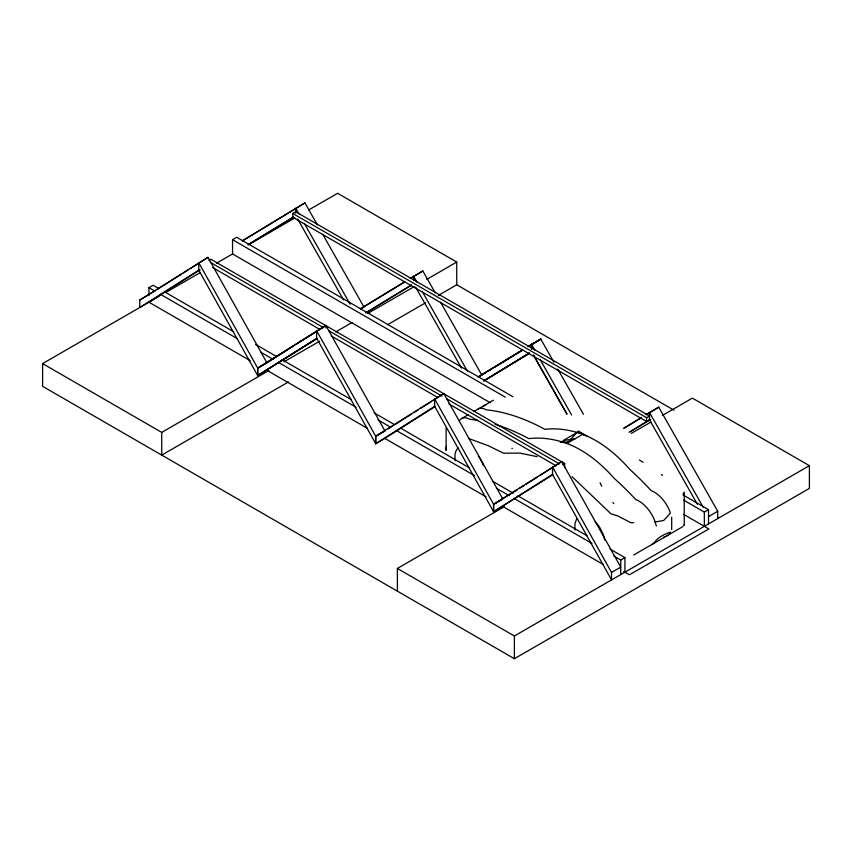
<?xml version="1.0" encoding="UTF-8"?>
<svg xmlns="http://www.w3.org/2000/svg" width="852" height="852" viewBox="0 0 852 852"><rect width="100%" height="100%" fill="white"/><g stroke="black" fill="none" stroke-linecap="round" stroke-linejoin="round"><path stroke-width="1.28" d="M485.576 405.137L485.789 404.593L482.871 406.66M446.31 446.288L446.118 450.399L446.118 428.023M578.646 431.836L578.348 432.837L575.483 432.007A164.021 94.412 60.1 0 0 544.886 429.355A233.054 134.147 60.1 0 0 486.268 409.844A16.38 9.425 60.1 0 0 478.1 409.024M576.644 518.943L574.898 523.778L575.025 530.019M682.995 494.171L684.252 492.126L684.252 525.492L683.645 525.12M567.24 443.125L578.348 431.048L587.039 436.096A108.385 62.388 60.1 0 1 629.639 469.239A247.25 142.327 60.1 0 1 651.184 490.624A25.933 14.931 60.1 0 1 669.544 510.572L670.386 513.138L663.676 520.487L655.06 521.988M317.061 338.595L257.751 375.657L257.751 368.192L198.75 262.682L198.75 270.137L139.749 307.529L139.749 300.064L207.963 257.357L266.964 362.877L257.634 368.128L257.634 375.594L316.944 338.532M155.639 290.511L139.749 300.064M157.865 289.105L181.242 274.291M183.468 272.885L187.919 270.063M190.156 268.646L207.963 257.357M200.167 269.764L148.962 302.204L250.222 360.673M257.634 368.128L325.847 325.421L384.966 431.005L375.753 436.33L375.753 443.785L316.635 338.201L316.635 330.746L375.753 436.33M257.751 368.192L325.965 325.496L325.965 327.977M266.846 362.814L287.007 350.183M289.116 348.702L293.684 345.944M296.911 343.761L325.965 325.496M257.634 375.594L316.752 338.276M384.966 438.471L375.636 443.722L375.636 436.256L443.86 393.549L502.861 499.07M388.192 428.822L392.644 426M394.87 424.594L411.569 414.008M413.795 412.602L418.247 409.78M420.483 408.364L431.613 401.313M433.838 399.907L443.86 393.549M375.636 443.722L434.648 406.329L434.648 398.874L493.649 504.384L493.649 511.85L502.861 506.525M434.946 406.66L384.859 438.397L486.119 496.865M552.841 474.724L493.532 511.786L493.532 504.32L561.745 461.614L620.746 567.134L611.534 572.448L611.534 579.914L552.533 474.394L552.533 466.939L611.534 572.448M517.217 489.836L493.532 504.32M519.443 488.42L523.895 485.597M526.121 484.192L537.25 477.131M539.476 475.725L561.745 461.614M493.532 511.786L552.533 474.394M242.405 240.754L304.952 202.914L317.402 224.896M304.952 202.914L242.49 240.892M248.081 244.609L293.461 216.93M248.22 244.833L293.599 217.154M360.289 308.818L404.551 281.831M410.217 278.37L422.837 270.979L435.297 292.96M404.679 282.055L360.375 308.957M412.624 277.209L422.837 270.979M365.966 312.673L411.356 284.994M366.104 312.897L411.495 285.218M478.185 376.882L522.436 349.895M528.112 346.434L540.722 339.043L553.949 362.238M522.553 349.959L478.302 376.946L480.571 375.689M528.24 346.647L540.722 339.043M486.375 372.324L481.838 375.093L440.537 302.215M488.643 370.94L492.051 368.863M494.32 367.478L522.691 350.183M529.497 346.029L540.839 339.107L531.627 344.432L531.51 349.235M483.861 380.737L529.241 353.058M483.968 380.801L529.358 353.122M483.989 380.95L529.497 353.346M623.419 428.407L641.577 417.331M646.114 414.562L658.734 407.171L717.735 511.285L717.735 518.602M624.686 427.928L640.576 418.247M646.253 414.786L658.734 407.171M629.096 432.262L649.522 419.802L649.522 412.485L703.273 507.345M630.363 431.783L650.79 419.333M148.962 295.601L148.962 287.667L153.147 285.26L158.898 288.572M490.305 402.762L232.553 253.949L232.553 239.7L236.728 237.282L512.904 396.723M208.942 260.403L210.913 259.264L564.695 463.52L564.695 467.375M292.779 213.479L295.729 211.775L649.522 416.021L646.572 417.725L292.779 213.479L292.779 217.249L646.572 421.506L649.522 419.802L697.373 504.256M662.419 415.414L692.378 398.118L809.4 465.671L809.4 488.388L514.384 658.713L42.6 386.329L42.6 363.612L158.994 296.421M165.799 292.481L200.476 272.47M216.44 263.247L232.745 253.832M248.88 244.524L294.973 217.91M308.807 209.922L337.616 193.287L456.747 262.075L456.747 284.781L673.996 410.206M360.492 309.02L363.953 307.029L322.652 234.151M42.6 363.612L161.731 432.39L268.902 370.524M283.886 361.866L319.606 341.247M335.741 331.929L351.876 322.62M368.011 313.302L414.104 286.687M426.777 279.371L456.747 262.075M288.498 381.92L161.731 455.106L161.731 432.39M387.596 324.697L425.627 302.748M438.301 295.431L456.747 284.781M375.636 436.256L384.859 430.942M478.387 377.085L480.688 375.753M461.763 418.46L468.249 414.711M473.648 411.591L493.414 400.184M582.725 434.318L578.348 431.794L563.002 440.644L575.004 438.78M495.055 424.371A233.054 134.957 59.9 0 1 528.815 438.642A164.021 94.977 59.9 0 1 559.583 441.187L566.868 443.477L582.715 434.328L587.039 436.096M493.649 504.384L501.711 499.73M562.725 464.659L564.695 463.52M397.373 591.15L397.373 568.444L504.544 506.567M631.311 433.38L650.896 422.07M613.845 556.068L620.746 560.052L624.931 557.634L624.931 572.182M683.623 500.124L704.338 512.073L708.523 509.666L708.523 523.916M633.75 554.961L650.694 545.173A25.933 15.016 59.9 0 0 654.219 542.617C657.904 537.41 664.304 534.066 670.386 532.17L669.544 533.767A25.933 14.931 60.1 0 1 663.9 536.877M651.578 544.662L665.156 536.824M666.04 536.313L682.995 526.525M708.523 516.6L717.735 511.285M397.373 568.444L514.384 635.997L809.4 465.671M568.497 441.624L565.409 442.497L563.076 441.719M560.254 442.454L562.469 442.007M511.85 448.429L512.393 448.322M563.96 441.794L567.24 443.093M633.75 522.606L631.087 522.819L617.732 515.918L610.98 513.841L572.043 476.641M537.197 456.661L519.837 453.094L503.564 453.221L488.494 445.798L468.675 438.524M578.423 432.859L582.715 434.328M683.208 495.044L708.523 509.666M232.553 239.7L505.268 397.149M683.549 514.331L708.864 528.943L629.458 574.791L623.696 571.468M210.263 262.299L323.206 327.498M328.968 330.832L441.9 396.031M446.512 398.693L559.444 463.893M212.574 267.485L319.745 329.362M331.268 336.007L437.289 397.224M448.812 403.88L555.983 465.746M164.649 291.895L233.693 331.758M255.557 344.378L276.272 356.338M282.023 359.661L351.067 399.524M374.081 412.815L394.785 424.765M400.546 428.087L469.58 467.95M492.594 481.242L513.309 493.202M517.909 495.853L586.953 535.716M609.968 549.007L624.931 557.634M148.962 287.667L154.713 290.99M160.464 294.313L237.559 338.83M260.574 352.11L273.236 359.416M278.987 362.739L356.083 407.256M377.947 419.876L390.61 427.182M396.361 430.505L474.607 475.682M496.471 488.302L509.134 495.608M513.735 498.271L591.98 543.448M266.335 369.97L367.595 428.439M502.222 506.163L603.482 564.631M578.348 431.794L584.877 435.585M643.132 462.306L639.415 460.037M661.418 474.521L662.6 475.384M612.95 502.499L613.728 503.607M601.736 486.204L600.064 482.764M557.772 369.118L583.45 414.296M534.907 350.215L531.51 344.357L531.627 349.299M540.03 359.395L571.617 414.988M533.597 355.209L567.027 414.21L533.48 355.146M416.905 282.076L413.625 276.293L413.625 279.957M422.145 291.331L467.386 371.152M415.595 287.081L461.486 368.064M299.009 214.022L295.729 208.239L295.729 213.106M304.26 223.277L350.151 304.249M297.699 219.017L343.59 300M434.648 406.329L493.649 511.85M198.75 270.137L257.751 375.657M656.381 526.035L654.219 519.422A25.933 15.016 59.9 0 0 635.752 499.538A247.25 143.179 59.9 0 0 614.068 478.217A108.385 62.76 59.9 0 0 566.868 443.477M604.707 539.976L603.184 534.236L599.776 527.516A21.47 12.397 60 0 0 595.165 521.722M455.117 460.804L454.979 454.553A21.428 12.375 60 0 1 458.216 448.014M704.338 512.073L704.338 526.334M671.696 517.196L671.696 529.646M646.572 417.725L646.572 421.506M620.746 560.052L620.746 574.589M514.384 635.997L514.384 658.713M478.409 456.203A21.428 12.375 60 0 1 483.201 465M478.1 420.409A233.054 134.957 59.9 0 0 469.846 419.333A16.38 9.489 59.9 0 0 459.782 420.249"/></g></svg>
